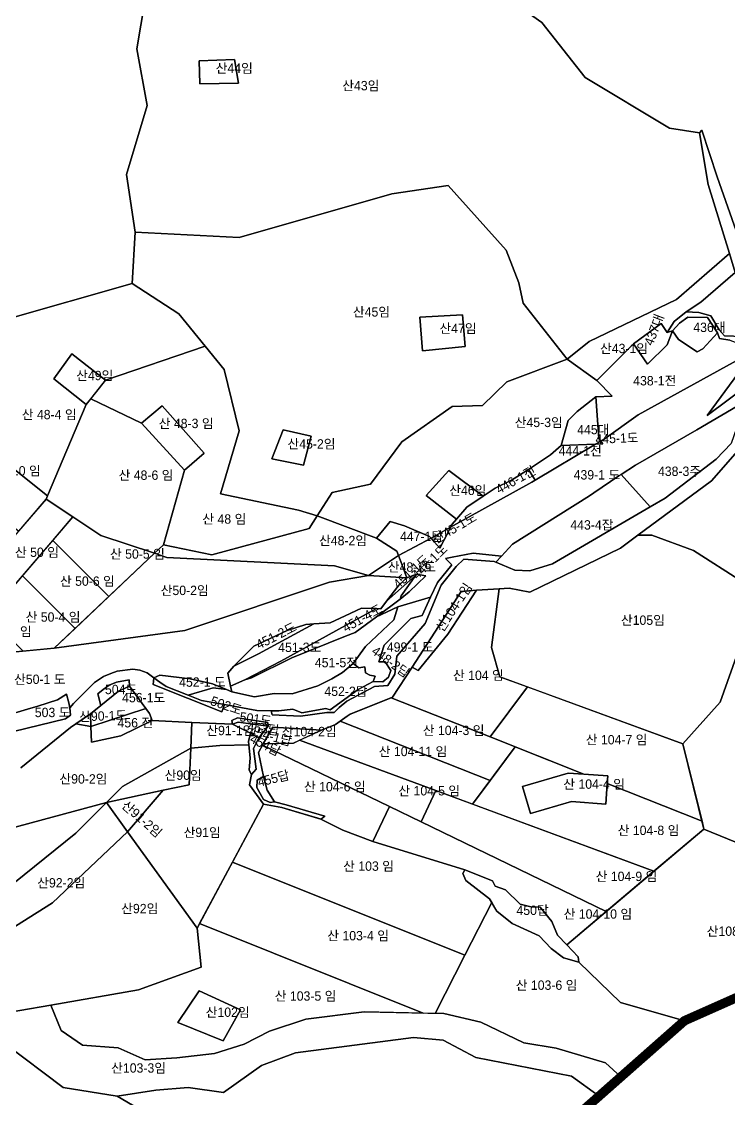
# Model space of a CAD drawing. Header units: metres. Extents: x 425810 to 429904, y 275710 to 280356.
# Drawn here: x 426706 to 427084, y 278268 to 278843 of the extents above; entities that cross this region are included whole.
import ezdxf

# ---------------------------------------------------------------- set-up
doc = ezdxf.new("R2010")
doc.units = ezdxf.units.M
doc.linetypes.add('boundary', pattern=[170, 150, -4, 4, -4, 4, -4])
for name, color, linetype in [('-00-경계_369-1 369 매입(20240430)', 7, 'Continuous'), ('00_지번', 6, 'Continuous'), ('00_지적', 6, 'Continuous')]:
    doc.layers.add(name, color=color, linetype=linetype)
doc.styles.get("Standard").update_dxf_attribs({"font": ''})
doc.styles.get('Standard').set_extended_font_data('Gulim')

msp = doc.modelspace()

# ---------------------------------------------------------------- linework, layer by layer
at = {"layer": '-00-경계_369-1 369 매입(20240430)', "color": 1, "linetype": 'boundary', "flags": 128}
msp.add_lwpolyline([(428568.2, 278277.68, 5, 5, -0.256621), (428516.85, 278290.67, 5, 5, 0), (428504.6, 278302.09, 5, 5, 0), (428496.1, 278302.15, 5, 5, 0), (428456.74, 278329.89, 5, 5, 0), (428428.08, 278337.92, 5, 5, 0), (428400.18, 278336.56, 5, 5, 0), (428393.52, 278342.44, 5, 5, 0), (428360.53, 278339.18, 5, 5, 0), (428354.62, 278333.91, 5, 5, 0), (428339.13, 278332.78, 5, 5, 0), (428328.67, 278336.03, 5, 5, 0), (428326.56, 278335.82, 5, 5, -0.1835), (428248, 278356.97, 5, 5, 0), (428217.51, 278379.09, 5, 5, 0), (428175.02, 278410.59, 5, 5, 0), (428156.03, 278422.22, 5, 5, 0), (428142.35, 278429.28, 5, 5, 0), (428040.45, 278481.59, 5, 5, 0), (427977.64, 278514.83, 5, 5, 0), (427941.57, 278533.23, 5, 5, 0), (427943.15, 278543.65, 5, 5, 0), (427944.74, 278554.21, 5, 5, 0), (427944.8, 278554.24, 5, 5, 0), (427949.67, 278585.84, 5, 5, 0), (427921.6, 278588.92, 5, 5, 0), (427848.94, 278616.01, 5, 5, 0), (427828.56, 278640.7, 5, 5, 0), (427798.74, 278646.62, 5, 5, 0), (427777.67, 278622.48, 5, 5, 0), (427733.55, 278606.06, 5, 5, 0), (427677.3, 278626.99, 5, 5, 0), (427610.58, 278626.99, 5, 5, 0), (427592.4, 278607.6, 5, 5, 0), (427587.84, 278607.71, 5, 5, 0), (427567.97, 278626.99, 5, 5, 0), (427514.13, 278626.99, 5, 5, 0), (427498.57, 278595.16, 5, 5, 0), (427334.49, 278598.47, 5, 5, 0), (427321.51, 278586.38, 5, 5, 0), (427300.15, 278581.28, 5, 5, 0), (427301.99, 278518.95, 5, 5, 0), (427297.86, 278481.07, 5, 5, 0), (427297.44, 278477.16, 5, 5, 0), (427251.4, 278493.07, 5, 5, 0), (427212.92, 278490, 5, 5, 0), (427192.22, 278480.9, 5, 5, 0), (427194.93, 278477.05, 5, 5, 0), (427190.75, 278468.73, 5, 5, 0), (427186.47, 278462.68, 5, 5, 0), (427174.5, 278461.44, 5, 5, 0), (427159.34, 278468.76, 5, 5, 0), (427160.1, 278470.27, 5, 5, 0), (427155.3, 278470.36, 5, 5, 0), (427145.4, 278471.68, 5, 5, 0), (427141.13, 278469.37, 5, 5, 0), (427135.91, 278471.57, 5, 5, 0), (427121.76, 278437.91, 5, 5, 0), (427126.64, 278389.66, 5, 5, 0), (427123.16, 278338.37, 5, 5, 0), (427104.57, 278330.11, 5, 5, 0), (427060.11, 278310.36, 5, 5, 0), (427026.19, 278280.45, 5, 5, 0), (427014.49, 278270.13, 5, 5, 0), (426953.95, 278216.78, 5, 5, 0), (426978.09, 278210.09, 5, 5, 0), (427020.13, 278179.51, 5, 5, 0), (427026.21, 278172.91, 5, 5, 0), (426987.7, 278121.75, 5, 5, 0), (427011.74, 277949.56, 5, 5, 0), (427009.57, 277929.72, 5, 5, 0), (427020.63, 277882.75, 5, 5, 0), (427004.12, 277845.38, 5, 5, 0), (427010.75, 277787.53, 5, 5, 0), (427000.04, 277733.77, 5, 5, 0), (426988.13, 277685.16, 5, 5, 0), (427071.78, 277618.58, 5, 5, 0), (427116.45, 277643.45, 5, 5, 0), (427176.44, 277639.2, 5, 5, 0), (427227.52, 277610.41, 5, 5, 0), (427276.41, 277572.48, 5, 5, 0), (427321.08, 277585.09, 5, 5, 0), (427330.23, 277571.3, 5, 5, 0), (427344, 277550.55, 5, 5, 0), (427365.09, 277566.33, 5, 5, 0), (427375.35, 277574.01, 5, 5, 0), (427398.27, 277600.7, 5, 5, 0), (427494.66, 277583.04, 5, 5, 0), (427544, 277627.17, 5, 5, 0), (427567.47, 277710.99, 5, 5, 0), (427554.42, 277765.36, 5, 5, 0), (427542.06, 277816.86, 5, 5, 0), (427541.14, 277820.68, 5, 5, 0), (427560.72, 277905.61, 5, 5, 0), (427645.9, 277978.09, 5, 5, 0), (427744.53, 278038.63, 5, 5, 0), (427769.87, 278054.19, 5, 5, 0), (427843.22, 278092.11, 5, 5, 0), (427863.42, 278107.41, 5, 5, 0), (427882.74, 278137.91, 5, 5, 0), (427883.96, 278166.41, 5, 5, 0), (427887.32, 278175.35, 5, 5, 0), (427911.39, 278196.86, 5, 5, 0), (427912.01, 278222.73, 5, 5, 0), (427957.75, 278215, 5, 5, 0), (428012.07, 277983.38, 5, 5, 0), (428096.94, 278017.94, 5, 5, 0), (428242.95, 277930.41, 5, 5, 0), (428306.39, 277955.36, 5, 5, 0), (428324.62, 277923.61, 5, 5, 0), (428355.58, 277903.46, 5, 5, 0), (428374.91, 277886.18, 5, 5, 0), (428418.94, 277906.25, 5, 5, 0), (428511.44, 277881.13, 5, 5, 0), (428538.77, 277857.59, 5, 5, 0), (428559.92, 277839.38, 5, 5, 0), (428636.97, 277806.59, 5, 5, 0), (428652.4, 277809.9, 5, 5, 0), (428668.37, 277830.72, 5, 5, 0), (428700.96, 277880.83, 5, 5, 0), (428728.31, 277913.69, 5, 5, 0), (428781.43, 277944.52, 5, 5, 0), (428812, 277973.66, 5, 5, 0), (428825.47, 278025.91, 5, 5, 0), (428800.16, 278143.76, 5, 5, 0), (428770.39, 278292, 5, 5, 0), (428769.49, 278303.13, 5, 5, 0), (428763.5, 278310.16, 5, 5, 0), (428768.71, 278316.82, 5, 5, 0), (428772.3, 278323.95, 5, 5, 0), (428772.95, 278326.25, 5, 5, 0), (428774.61, 278332.28, 5, 5, 0), (428774.99, 278335.62, 5, 5, 0), (428775.27, 278344.56, 5, 5, 0), (428773.29, 278344.11, 5, 5, 0), (428766.79, 278345.34, 5, 5, 0), (428765.8, 278348.33, 5, 5, 0), (428758.91, 278368.99, 5, 5, 0), (428750.66, 278369.36, 5, 5, -0.399832), (428717.94, 278316.64, 5, 5, 0), (428568.21, 278277.68, 5, 5, -0.000062), (428568.2, 278277.68, 0, 0, 0)], format="xyseb", dxfattribs=at)
at = {"layer": '00_지적', "linetype": 'Continuous', "flags": 128}
for points in [[(426754.29, 278939.2), (426784.99, 278929.92), (426767.91, 278828.67), (426773.32, 278798.57), (426762.42, 278761.69), (426766.95, 278730.91), (426765.32, 278703.54), (426698.01, 278684.29), (426608.84, 278713.15), (426603.61, 278732.01), (426581.31, 278762.57), (426557.61, 278795.05), (426577.22, 278811.62), (426564.32, 278837.78), (426754.29, 278939.2)], [(426784.99, 278929.92), (426834.22, 278915.05), (426871.56, 278897.43), (426930.6, 278880.48), (426983.98, 278842.84), (427007.14, 278813.44), (427052.1, 278786.39), (427068.1, 278783.86), (427072.75, 278756.41), (427084.04, 278719.66), (427055.84, 278695.08), (427009.25, 278672.6), (426997.51, 278663.17), (426973.95, 278693.12), (426971.76, 278703.97), (426964.87, 278721.33), (426933.92, 278755.93), (426903.92, 278751.32), (426822.39, 278728.13), (426766.95, 278730.91), (426762.42, 278761.69), (426773.32, 278798.57), (426767.91, 278828.67), (426784.99, 278929.92)], [(426801.4, 278810.06), (426822.04, 278810.5), (426819.96, 278822.99), (426801.04, 278822.41), (426801.4, 278810.06)], [(426801.4, 278810.06), (426801.04, 278822.41), (426819.96, 278822.99), (426822.04, 278810.5), (426801.4, 278810.06)], [(426765.32, 278703.54), (426766.95, 278730.91), (426822.39, 278728.13), (426903.92, 278751.32), (426933.92, 278755.93), (426964.87, 278721.33), (426971.76, 278703.97), (426973.95, 278693.12), (426997.51, 278663.17), (426965.34, 278651.12), (426952.31, 278638.44), (426936.1, 278638), (426909.21, 278619.17), (426892.52, 278596.54), (426872.08, 278592.05), (426864.11, 278579.6), (426854.06, 278582.74), (426812.48, 278591.43), (426822.52, 278625.07), (426814.43, 278657.72), (426790.24, 278687.32), (426765.32, 278703.54)], [(427084.04, 278719.66), (427087.17, 278709.47), (427068.85, 278693.58), (427061.05, 278688.5), (427054.51, 278683.24), (427050.9, 278677.5), (427047.66, 278682.19), (427032.82, 278671.45), (427013.36, 278651.8), (426997.51, 278663.17), (427009.25, 278672.6), (427055.84, 278695.08), (427084.04, 278719.66)], [(427087.17, 278709.47), (427096.95, 278692.25), (427093.17, 278679.74), (427095.3, 278672.4), (427086.31, 278675.44), (427081.5, 278675.57), (427078.61, 278678.82), (427074.06, 278686.35), (427067.8, 278688.12), (427061.05, 278688.5), (427068.85, 278693.58), (427087.17, 278709.47)], [(426765.32, 278703.54), (426790.24, 278687.32), (426804.32, 278670.09), (426751.16, 278652.04), (426733.23, 278666.11), (426723.61, 278652.65), (426740.86, 278638.99), (426720.23, 278590.3), (426667.03, 278632.6), (426680.66, 278651.59), (426698.01, 278684.29), (426765.32, 278703.54)], [(426920.31, 278667.65), (426943.08, 278669.88), (426941.58, 278686.86), (426918.84, 278685.68), (426920.31, 278667.65)], [(426920.31, 278667.65), (426918.84, 278685.68), (426941.58, 278686.86), (426943.08, 278669.88), (426920.31, 278667.65)], [(427053.66, 278678.4), (427057.42, 278682.39), (427061.86, 278685.59), (427072.41, 278685.38), (427077.65, 278677.27), (427069.91, 278668.8), (427066.88, 278667.18), (427056.91, 278673.75), (427053.66, 278678.4)], [(427077.65, 278677.27), (427078.73, 278674.19), (427084.23, 278673.43), (427092.76, 278670.22), (427091.22, 278664.36), (427035.43, 278633.46), (427017.26, 278620.56), (427015.35, 278619.51), (427014.33, 278620.86), (427012.69, 278643.15), (427021.44, 278643.44), (427013.36, 278651.8), (427032.82, 278671.45), (427040.4, 278660.46), (427050.82, 278670.91), (427053.66, 278678.4), (427056.91, 278673.75), (427066.88, 278667.18), (427069.91, 278668.8), (427077.65, 278677.27)], [(427050.9, 278677.5), (427053.66, 278678.4), (427050.82, 278670.91), (427040.4, 278660.46), (427032.82, 278671.45), (427047.66, 278682.19), (427050.9, 278677.5)], [(426740.86, 278638.99), (426723.61, 278652.65), (426733.23, 278666.11), (426751.16, 278652.04), (426740.86, 278638.99)], [(426751.16, 278652.04), (426804.32, 278670.09), (426814.43, 278657.72), (426822.52, 278625.07), (426812.48, 278591.43), (426854.06, 278582.74), (426864.11, 278579.6), (426859.87, 278572.98), (426807.8, 278558.77), (426782.04, 278564.18), (426793.32, 278604.02), (426803.72, 278613.11), (426781.35, 278638.33), (426770.39, 278629.06), (426743.23, 278641.99), (426751.16, 278652.04)], [(427109.21, 278660.23), (427106.03, 278657.97), (427095.34, 278650.37), (427072.21, 278633.18), (427089.05, 278656.05), (427089.22, 278656.73), (427100.84, 278666.37), (427109.21, 278660.23)], [(427013.36, 278651.8), (427021.44, 278643.44), (427012.69, 278643.15), (427002.8, 278635.25), (426998, 278630.48), (426994.32, 278617.23), (426988.59, 278612.22), (426976.92, 278604.28), (426967.82, 278598.7), (426959.07, 278594.42), (426952.64, 278590.12), (426934.34, 278603.77), (426922.26, 278590.45), (426938.45, 278577.9), (426936.07, 278575.12), (426935.31, 278573.66), (426924.9, 278567.72), (426924.88, 278567.74), (426924.05, 278568.7), (426910.73, 278574.26), (426903.04, 278576.65), (426895.71, 278567.65), (426864.11, 278579.6), (426872.08, 278592.05), (426892.52, 278596.54), (426909.21, 278619.17), (426936.1, 278638), (426952.31, 278638.44), (426965.34, 278651.12), (426997.51, 278663.17), (427013.36, 278651.8)], [(427066.65, 278625.57), (427109.65, 278650.68), (427115.73, 278655.4), (427120.18, 278652.1), (427122.54, 278649.51), (427112.2, 278643.35), (427097.6, 278629.49), (427087.79, 278626.46), (427084.91, 278618.27), (427076.99, 278609.95), (427049.75, 278589.05), (427041.82, 278584.52), (427026.26, 278601.75), (427033.89, 278606.67), (427066.65, 278625.57)], [(427012.69, 278643.15), (427014.33, 278620.86), (427015.35, 278619.51), (427012.57, 278617.86), (426994.32, 278617.23), (426998, 278630.48), (427002.8, 278635.25), (427012.69, 278643.15)], [(426748.72, 278569.11), (426719.52, 278588.62), (426720.23, 278590.3), (426740.86, 278638.99), (426743.23, 278641.99), (426770.39, 278629.06), (426793.32, 278604.02), (426782.04, 278564.18), (426777.27, 278559.67), (426748.72, 278569.11)], [(426781.35, 278638.33), (426803.72, 278613.11), (426793.32, 278604.02), (426770.39, 278629.06), (426781.35, 278638.33)], [(426720.23, 278590.3), (426719.52, 278588.62), (426704.8, 278571.46), (426652.81, 278612.8), (426667.03, 278632.6), (426720.23, 278590.3)], [(427035.18, 278569.27), (427074.4, 278598.26), (427095.76, 278622.62), (427096.39, 278621.8), (427101.69, 278623.04), (427116.83, 278627.96), (427120.29, 278625.97), (427120.29, 278625.97), (427121.08, 278625.51), (427125.25, 278617.08), (427122.48, 278589.85), (427121.4, 278578.05), (427119.39, 278556.32), (427119.39, 278556.28), (427119.6, 278552.77), (427091.08, 278544.4), (427064.8, 278561.19), (427042.63, 278569.32), (427035.18, 278569.27)], [(426856.77, 278606.62), (426860.88, 278622.07), (426845.85, 278625.44), (426839.83, 278609.98), (426856.77, 278606.62)], [(426856.77, 278606.62), (426839.83, 278609.98), (426845.85, 278625.44), (426860.88, 278622.07), (426856.77, 278606.62)], [(427012.57, 278617.86), (426980.39, 278598.7), (426976.92, 278604.28), (426988.59, 278612.22), (426994.32, 278617.23), (427012.57, 278617.86)], [(427016.49, 278617.99), (427012.57, 278617.86), (427015.35, 278619.51), (427016.49, 278617.99)], [(426952.64, 278590.12), (426943.93, 278584.3), (426938.45, 278577.9), (426922.26, 278590.45), (426934.34, 278603.77), (426952.64, 278590.12)], [(426980.39, 278598.7), (426978.69, 278597.68), (426935.31, 278573.66), (426936.07, 278575.12), (426938.45, 278577.9), (426943.93, 278584.3), (426952.64, 278590.12), (426959.07, 278594.42), (426967.82, 278598.7), (426976.92, 278604.28), (426980.39, 278598.7)], [(427026.26, 278601.75), (427041.82, 278584.52), (426989.6, 278554.04), (426977.58, 278550.24), (426969.52, 278550.64), (426959.5, 278554.87), (426962.39, 278558.1), (426968.26, 278564.6), (427009.45, 278590.36), (427011.67, 278591.95), (427025.01, 278600.91), (427026.26, 278601.75)], [(426688.41, 278526.27), (426676.37, 278538.33), (426719.52, 278588.62), (426733.79, 278579.09), (426688.41, 278526.27)], [(426748.72, 278569.11), (426777.27, 278559.67), (426752.9, 278536.64), (426723.01, 278566.55), (426733.79, 278579.09), (426748.72, 278569.11)], [(426864.11, 278579.6), (426895.71, 278567.65), (426906.59, 278560.83), (426907.46, 278558.53), (426891.42, 278547.83), (426873.35, 278552.9), (426783.78, 278557.51), (426777.27, 278559.67), (426782.04, 278564.18), (426807.8, 278558.77), (426859.87, 278572.98), (426864.11, 278579.6)], [(426924.9, 278567.72), (426907.46, 278558.53), (426906.59, 278560.83), (426895.71, 278567.65), (426903.04, 278576.65), (426910.73, 278574.26), (426924.05, 278568.7), (426924.88, 278567.74), (426924.9, 278567.72)], [(426935.31, 278573.66), (426933.54, 278570.26), (426929.46, 278562.42), (426926.73, 278565.6), (426924.9, 278567.72), (426935.31, 278573.66)], [(427035.18, 278569.27), (427042.63, 278569.32), (427064.8, 278561.19), (427091.08, 278544.4), (427089.87, 278510.35), (427079.08, 278480.18), (427059.17, 278458.08), (426961.56, 278493.86), (426957.09, 278509.33), (426961.26, 278540.76), (426966.49, 278541.12), (426977.63, 278539.02), (427025.89, 278562.41), (427035.18, 278569.27)], [(426752.9, 278536.64), (426734.92, 278519.64), (426706.85, 278547.73), (426723.01, 278566.55), (426752.9, 278536.64)], [(426891.42, 278547.83), (426870.69, 278544.26), (426793.5, 278518.42), (426723.66, 278509), (426777.27, 278559.67), (426783.78, 278557.51), (426873.35, 278552.9), (426891.42, 278547.83)], [(426962.39, 278558.1), (426959.5, 278554.87), (426958.53, 278555.28), (426942.34, 278556.47), (426938.2, 278552.58), (426930.18, 278542.67), (426921.71, 278522.29), (426906.59, 278504.71), (426905.53, 278495.25), (426901.77, 278489.11), (426894.66, 278488.57), (426879.99, 278480.72), (426875.86, 278477.49), (426873.2, 278474.69), (426869.19, 278474.74), (426855.23, 278472.8), (426840.02, 278473.56), (426839.52, 278475.68), (426843.69, 278475.56), (426851.04, 278476.45), (426855.97, 278474.5), (426868.73, 278476.86), (426870.96, 278476.26), (426886.02, 278487.08), (426894, 278491.27), (426899.18, 278491.17), (426902.17, 278493.63), (426903.43, 278497.17), (426900.31, 278501.85), (426897.03, 278501.76), (426899.87, 278510.62), (426914.14, 278524.86), (426920.05, 278526.52), (426924.6, 278536.3), (426928.24, 278544.07), (426935.9, 278553.55), (426933.52, 278555.98), (426932.57, 278556.95), (426936.03, 278557.58), (426947.38, 278559.73), (426962.39, 278558.1)], [(426909.25, 278553.8), (426911.95, 278546.65), (426891.42, 278547.83), (426907.46, 278558.53), (426909.25, 278553.8)], [(427119.6, 278552.77), (427125.16, 278542.83), (427133.73, 278534.09), (427133.93, 278524.18), (427134.22, 278507.08), (427140, 278486.2), (427134.17, 278482.8), (427133.52, 278480.25), (427135.91, 278471.57), (427121.76, 278437.91), (427126.64, 278389.66), (427070.48, 278412.57), (427059.17, 278458.08), (427079.08, 278480.18), (427089.87, 278510.35), (427091.08, 278544.4), (427119.6, 278552.77)], [(426734.92, 278519.64), (426723.66, 278509), (426707.19, 278507.48), (426688.41, 278526.27), (426706.85, 278547.73), (426734.92, 278519.64)], [(426908.38, 278535.13), (426895.66, 278525.78), (426884.29, 278517.42), (426879.28, 278515.49), (426850.49, 278503.97), (426829.01, 278493.25), (426825.49, 278492.11), (426844.73, 278502.05), (426879.17, 278521.1), (426895.67, 278530.16), (426898.09, 278530.09), (426901.13, 278534.07), (426916.67, 278547.99), (426908.97, 278536.99), (426908.38, 278535.13)], [(426917.08, 278548.57), (426916.67, 278547.99), (426901.13, 278534.07), (426907.87, 278542.93), (426911.95, 278546.65), (426917.08, 278548.57)], [(426917.08, 278548.57), (426922.1, 278547.56), (426913.19, 278539.16), (426908.38, 278535.13), (426908.97, 278536.99), (426916.67, 278547.99), (426917.08, 278548.57)], [(426903.55, 278482.64), (426904.26, 278482.93), (426914.71, 278499.01), (426917.93, 278497.22), (426933.72, 278516.49), (426949.16, 278539.92), (426961.26, 278540.76), (426957.09, 278509.33), (426961.56, 278493.86), (426976.22, 278488.49), (426956.33, 278461.69), (426903.55, 278482.64)], [(426949.16, 278539.92), (426933.72, 278516.49), (426917.93, 278497.22), (426914.71, 278499.01), (426940.89, 278539.35), (426949.16, 278539.92)], [(426707.19, 278507.48), (426682.23, 278505.17), (426663.56, 278523.41), (426676.37, 278538.33), (426707.19, 278507.48)], [(426924.6, 278536.3), (426920.05, 278526.52), (426914.14, 278524.86), (426899.87, 278510.62), (426897.03, 278501.76), (426900.31, 278501.85), (426903.43, 278497.17), (426902.17, 278493.63), (426899.18, 278491.17), (426894, 278491.27), (426895.08, 278494.21), (426892.2, 278494.61), (426889.84, 278495.97), (426889.58, 278499.16), (426886.29, 278498.61), (426883.31, 278500.97), (426889.8, 278509.9), (426904.9, 278524.09), (426907.09, 278531.03), (426924.6, 278536.3)], [(426895.67, 278530.16), (426879.17, 278521.1), (426844.73, 278502.05), (426825.49, 278492.11), (426817.87, 278488.88), (426816.33, 278495.65), (426819.7, 278499.46), (426832.73, 278505.99), (426862.35, 278521.98), (426871.06, 278522.49), (426879.06, 278526.23), (426887.65, 278530.4), (426895.67, 278530.16)], [(426907.09, 278531.03), (426904.9, 278524.09), (426889.8, 278509.9), (426883.31, 278500.97), (426877.53, 278496.13), (426871.93, 278492.7), (426864.46, 278488.97), (426850.77, 278484.7), (426841.2, 278484.9), (426830.66, 278483.18), (426818.57, 278485.83), (426817.87, 278488.88), (426825.49, 278492.11), (426829.01, 278493.25), (426850.49, 278503.97), (426879.28, 278515.49), (426884.29, 278517.42), (426895.66, 278525.78), (426907.09, 278531.03)], [(426862.35, 278521.98), (426832.73, 278505.99), (426819.7, 278499.46), (426830.27, 278510.21), (426848.12, 278518.55), (426857.96, 278521.62), (426862.35, 278521.98)], [(426883.31, 278500.97), (426886.29, 278498.61), (426889.58, 278499.16), (426889.84, 278495.97), (426892.2, 278494.61), (426895.08, 278494.21), (426894, 278491.27), (426886.02, 278487.08), (426870.96, 278476.26), (426868.73, 278476.86), (426855.97, 278474.5), (426851.04, 278476.45), (426843.69, 278475.56), (426839.52, 278475.68), (426831.8, 278475.9), (426814.56, 278478.93), (426802.37, 278481.07), (426795.25, 278483.91), (426808.58, 278487.92), (426815.77, 278486.97), (426818.57, 278485.83), (426830.66, 278483.18), (426841.2, 278484.9), (426850.77, 278484.7), (426864.46, 278488.97), (426871.93, 278492.7), (426877.53, 278496.13), (426883.31, 278500.97)], [(426780.07, 278494.64), (426796.34, 278492.69), (426808.24, 278490.07), (426815.77, 278486.97), (426808.58, 278487.92), (426795.25, 278483.91), (426783.44, 278488.63), (426780.16, 278490.94), (426776.98, 278493.18), (426780.07, 278494.64)], [(426763.89, 278488.73), (426772.63, 278476.87), (426743.4, 278467.36), (426743.11, 278474.1), (426748.73, 278478.56), (426758.16, 278486.06), (426763.89, 278488.73)], [(426763.89, 278488.73), (426758.16, 278486.06), (426748.73, 278478.56), (426746.97, 278484.63), (426749.89, 278487.05), (426753.12, 278489.27), (426757.09, 278490.84), (426763.74, 278492.14), (426763.89, 278488.73)], [(426776.98, 278493.18), (426780.16, 278490.94), (426783.44, 278488.63), (426795.25, 278483.91), (426802.37, 278481.07), (426814.56, 278478.93), (426813.26, 278475.05), (426776.59, 278489.6), (426776.98, 278493.18)], [(426956.33, 278461.69), (426976.22, 278488.49), (427059.17, 278458.08), (427069.43, 278416.82), (427018.86, 278436.88), (427019.15, 278440.89), (427006.35, 278441.84), (426956.33, 278461.69)], [(426730.35, 278484.61), (426731.51, 278479.9), (426732.18, 278477.2), (426732.44, 278473.39), (426729.87, 278471.32), (426680.63, 278459.46), (426678.32, 278462.1), (426696.09, 278467.96), (426699.26, 278469), (426697.93, 278472.28), (426697.62, 278473.05), (426709.54, 278476.48), (426715.11, 278478.08), (426725.48, 278481.51), (426730.35, 278484.61)], [(426876.41, 278470.13), (426880.16, 278472.8), (426881.68, 278473.83), (426903.55, 278482.64), (426956.33, 278461.69), (426969.78, 278456.36), (426956.38, 278438.4), (426876.41, 278470.13)], [(426772.63, 278476.87), (426774.62, 278474.17), (426776.02, 278470.41), (426759.27, 278462.3), (426743.75, 278458.9), (426743.4, 278467.36), (426772.63, 278476.87)], [(426743.11, 278474.1), (426743.4, 278467.36), (426735.33, 278468.71), (426743.11, 278474.1)], [(426818.82, 278468.48), (426818.6, 278470.54), (426821.5, 278471.91), (426837.79, 278469.47), (426837.94, 278467.43), (426821.97, 278469.57), (426818.82, 278468.48)], [(426818.82, 278468.48), (426828.56, 278463.79), (426828.19, 278462.37), (426827.38, 278459.31), (426827.58, 278457.57), (426812.08, 278457.22), (426796.6, 278455.71), (426797.13, 278469.46), (426818.82, 278468.48)], [(426837.94, 278467.43), (426832.89, 278461.15), (426830.59, 278462.55), (426828.56, 278463.79), (426818.82, 278468.48), (426821.97, 278469.57), (426837.94, 278467.43)], [(426835.31, 278457.97), (426840.41, 278466.92), (426866.32, 278465.38), (426851.38, 278458.44), (426835.31, 278457.97)], [(426854.74, 278460), (426866.32, 278465.38), (426873.91, 278468.35), (426876.41, 278470.13), (426956.38, 278438.4), (426947.01, 278425.84), (426927.47, 278433.08), (426854.74, 278460)], [(426828.19, 278462.37), (426830.59, 278462.55), (426832.89, 278461.15), (426830.05, 278455.56), (426831.48, 278444.48), (426829.01, 278441.68), (426827.83, 278443.95), (426828.41, 278450.51), (426827.58, 278457.57), (426827.38, 278459.31), (426828.19, 278462.37)], [(426828.56, 278463.79), (426830.59, 278462.55), (426828.19, 278462.37), (426828.56, 278463.79)], [(426927.47, 278433.08), (426919.51, 278416.48), (426902.67, 278424.63), (426834.98, 278457.4), (426835.31, 278457.97), (426851.38, 278458.44), (426854.74, 278460), (426927.47, 278433.08)], [(426796.6, 278455.71), (426795.86, 278436.22), (426781.97, 278433.24), (426751.67, 278426.74), (426760.15, 278435.19), (426796.6, 278455.71)], [(426827.58, 278457.57), (426828.41, 278450.51), (426827.83, 278443.95), (426829.01, 278441.68), (426828.05, 278436.22), (426835.52, 278425.77), (426799.97, 278359.7), (426762.89, 278411.17), (426781.97, 278433.24), (426795.86, 278436.22), (426796.6, 278455.71), (426812.08, 278457.22), (426827.58, 278457.57)], [(426902.67, 278424.63), (426902.67, 278424.63), (426893.77, 278405.96), (426877.69, 278412.01), (426866.12, 278417.78), (426868.18, 278419.5), (426847.52, 278425.57), (426841.31, 278427.16), (426837.32, 278433.32), (426835.45, 278440.65), (426832.69, 278453.38), (426834.98, 278457.4), (426902.67, 278424.63)], [(426969.78, 278456.36), (427006.35, 278441.84), (426998.08, 278442.46), (426973.69, 278435.35), (426977.89, 278420.94), (426999.77, 278427.32), (427018.04, 278425.92), (427018.86, 278436.88), (427069.43, 278416.82), (427070.48, 278412.57), (427043.74, 278390.03), (426947.01, 278425.84), (426969.78, 278456.36)], [(426998.08, 278442.46), (427006.35, 278441.84), (427019.15, 278440.89), (427018.86, 278436.88), (427018.04, 278425.92), (426999.77, 278427.32), (426977.89, 278420.94), (426973.69, 278435.35), (426998.08, 278442.46)], [(426835.45, 278440.65), (426837.32, 278433.32), (426841.31, 278427.16), (426839.01, 278426.74), (426835.48, 278428.4), (426831.96, 278434.78), (426832.08, 278438.62), (426835.45, 278440.65)], [(426781.97, 278433.24), (426762.89, 278411.17), (426751.67, 278426.74), (426781.97, 278433.24)], [(426927.47, 278433.08), (427043.74, 278390.03), (427018.35, 278368.64), (426919.51, 278416.48), (426927.47, 278433.08)], [(426647.34, 278387.43), (426675.81, 278406.25), (426751.67, 278426.74), (426735.27, 278410.4), (426685.59, 278370.35), (426664.28, 278356.34), (426657.23, 278351.7), (426636.82, 278376.82), (426647.34, 278387.43)], [(426762.89, 278411.17), (426722.94, 278373.19), (426694.68, 278355.69), (426664.28, 278356.34), (426685.59, 278370.35), (426735.27, 278410.4), (426751.67, 278426.74), (426762.89, 278411.17)], [(426818.92, 278394.92), (426835.52, 278425.77), (426845.28, 278424.02), (426866.01, 278417.84), (426877.69, 278412.01), (426893.77, 278405.96), (426942.92, 278390.77), (426941.84, 278388.94), (426943.46, 278385.22), (426956.05, 278375.4), (426957.29, 278373.32), (426942.93, 278345.31), (426818.92, 278394.92)], [(426893.77, 278405.96), (426902.67, 278424.63), (426902.67, 278424.63), (426919.51, 278416.48), (427018.35, 278368.64), (426997.23, 278350.84), (426992.3, 278355.99), (426989.38, 278363.33), (426983.11, 278370.98), (426978.1, 278371.07), (426972.43, 278372.58), (426964.61, 278380.22), (426959.05, 278382.15), (426957.71, 278384.94), (426942.92, 278390.77), (426893.77, 278405.96)], [(426799.97, 278359.7), (426802.21, 278338.97), (426768.68, 278326.83), (426721.91, 278318.68), (426688.77, 278312.9), (426657.23, 278351.7), (426664.28, 278356.34), (426694.68, 278355.69), (426722.94, 278373.19), (426762.89, 278411.17), (426799.97, 278359.7)], [(427070.48, 278412.57), (427126.64, 278389.66), (427123.16, 278338.37), (427060.11, 278310.36), (427025.88, 278320.01), (427003.65, 278341.66), (427003.38, 278344.43), (426997.23, 278350.84), (427070.48, 278412.57)], [(426927, 278314.24), (426920.72, 278314.37), (426801.3, 278362.19), (426818.92, 278394.92), (426942.93, 278345.31), (426927, 278314.24)], [(426997.23, 278350.84), (427003.38, 278344.43), (427003.65, 278341.66), (426995.47, 278343.97), (426988.92, 278348.86), (426982.52, 278355.6), (426968.1, 278362.24), (426959.98, 278368.78), (426956.05, 278375.4), (426943.46, 278385.22), (426941.84, 278388.94), (426942.92, 278390.77), (426957.71, 278384.94), (426959.05, 278382.15), (426964.61, 278380.22), (426972.43, 278372.58), (426978.1, 278371.07), (426983.11, 278370.98), (426989.38, 278363.33), (426992.3, 278355.99), (426997.23, 278350.84)], [(426927, 278314.24), (426942.93, 278345.31), (426957.29, 278373.32), (426959.98, 278368.78), (426968.1, 278362.24), (426982.52, 278355.6), (426988.92, 278348.86), (426995.47, 278343.97), (427003.65, 278341.66), (427025.88, 278320.01), (427060.11, 278310.36), (427026.19, 278280.45), (427017.87, 278287.96), (426991.53, 278295.71), (426974.42, 278298.58), (426951.39, 278309.57), (426931.68, 278314.14), (426927, 278314.24)], [(426768.68, 278326.83), (426802.21, 278338.97), (426799.97, 278359.7), (426801.25, 278362.21), (426920.72, 278314.37), (426889.09, 278315.06), (426858.09, 278311.14), (426838.73, 278304.86), (426825.19, 278297.82), (426809.36, 278292.79), (426789.23, 278290.49), (426772.35, 278289.54), (426757.88, 278295.89), (426738.81, 278297.39), (426727.46, 278305.19), (426721.91, 278318.68), (426768.68, 278326.83)], [(427060.11, 278310.36), (427123.16, 278338.37), (427192.28, 278300.86), (427174.66, 278259.98), (427186.71, 278204.92), (427150.82, 278169.55), (427140.31, 278124.7), (427083.65, 278110.49), (427026.21, 278172.91), (427020.13, 278179.51), (426978.09, 278210.09), (426953.95, 278216.78), (427014.49, 278270.13), (427026.19, 278280.45), (427060.11, 278310.36)], [(426823.19, 278316.22), (426801.05, 278326.24), (426789.65, 278309.48), (426813.97, 278299.67), (426823.19, 278316.22)], [(426813.97, 278299.67), (426789.65, 278309.48), (426801.05, 278326.24), (426823.19, 278316.22), (426813.97, 278299.67)], [(427014.49, 278270.13), (426953.95, 278216.78), (426906.72, 278229.64), (426854.8, 278220.09), (426852.16, 278229.44), (426837.94, 278225.23), (426834.23, 278216.94), (426812.56, 278211.72), (426788.86, 278251.68), (426757.39, 278270.11), (426778.02, 278273.38), (426795.22, 278274.66), (426814.09, 278272.14), (426834.45, 278286.52), (426852.46, 278293.22), (426915.4, 278301.44), (426931.27, 278300.03), (426948.66, 278290.67), (426999.78, 278280.74), (427014.49, 278270.13)]]:
    msp.add_lwpolyline(points, close=True, dxfattribs=at)
for points in [[(427113.79, 278882.04), (427124.72, 278825.14), (427146.67, 278788.61), (427143, 278785.95), (427127.7, 278768.79), (427120.35, 278748.34), (427109.04, 278741.3), (427093.4, 278741.5), (427089.9, 278725.06), (427077.56, 278760.39), (427069.41, 278785.27), (427068.1, 278783.86), (427052.1, 278786.39), (427007.14, 278813.44), (426983.98, 278842.84), (426930.6, 278880.48)], [(427087.17, 278709.47), (427084.04, 278719.66), (427072.75, 278756.41), (427068.1, 278783.86), (427069.41, 278785.27), (427077.56, 278760.39), (427089.9, 278725.06)], [(427084.23, 278673.43), (427078.73, 278674.19), (427077.65, 278677.27), (427072.41, 278685.38), (427061.86, 278685.59), (427057.42, 278682.39), (427053.66, 278678.4), (427050.9, 278677.5), (427054.51, 278683.24), (427061.05, 278688.5), (427067.8, 278688.12), (427074.06, 278686.35), (427078.61, 278678.82), (427081.5, 278675.57), (427086.31, 278675.44)], [(427109.65, 278650.68), (427066.65, 278625.57), (427033.89, 278606.67), (427026.26, 278601.75), (427025.01, 278600.91), (427011.67, 278591.95), (427009.45, 278590.36), (426968.26, 278564.6), (426962.39, 278558.1), (426947.38, 278559.73), (426936.03, 278557.58), (426932.57, 278556.95), (426933.52, 278555.98), (426935.9, 278553.55), (426928.24, 278544.07), (426924.6, 278536.3), (426907.09, 278531.03), (426895.66, 278525.78), (426908.38, 278535.13), (426913.19, 278539.16), (426922.1, 278547.56), (426917.08, 278548.57), (426911.95, 278546.65), (426909.25, 278553.8), (426907.46, 278558.53), (426924.9, 278567.72), (426926.73, 278565.6), (426929.46, 278562.42), (426933.54, 278570.26), (426935.31, 278573.66), (426978.69, 278597.68), (426980.39, 278598.7), (427012.57, 278617.86), (427016.49, 278617.99), (427015.35, 278619.51), (427017.26, 278620.56), (427035.43, 278633.46), (427091.22, 278664.36)], [(427089.05, 278656.05), (427072.21, 278633.18), (427095.34, 278650.37)], [(427095.76, 278622.62), (427074.4, 278598.26), (427035.18, 278569.27), (427025.89, 278562.41), (426977.63, 278539.02), (426966.49, 278541.12), (426961.26, 278540.76), (426949.16, 278539.92), (426940.89, 278539.35), (426914.71, 278499.01), (426904.26, 278482.93), (426881.68, 278473.83), (426880.16, 278472.8), (426873.91, 278468.35), (426866.32, 278465.38), (426840.41, 278466.92), (426835.31, 278457.97), (426832.69, 278453.38), (426835.45, 278440.65), (426832.08, 278438.62), (426831.96, 278434.78), (426835.48, 278428.4), (426839.01, 278426.74), (426841.31, 278427.16), (426847.52, 278425.57), (426868.18, 278419.5), (426866.15, 278417.8), (426845.28, 278424.02), (426835.52, 278425.77), (426828.05, 278436.22), (426829.01, 278441.68), (426831.48, 278444.48), (426830.05, 278455.56), (426832.89, 278461.15), (426837.94, 278467.43), (426837.79, 278469.47), (426821.5, 278471.91), (426818.6, 278470.54), (426818.82, 278468.48), (426797.13, 278469.46), (426776.02, 278470.41), (426774.62, 278474.17), (426772.63, 278476.87), (426763.89, 278488.73), (426763.74, 278492.14), (426757.09, 278490.84), (426753.12, 278489.27), (426749.89, 278487.05), (426746.97, 278484.63), (426748.73, 278478.56), (426743.11, 278474.1), (426735.33, 278468.71), (426732.38, 278466.67), (426705.91, 278445.26)], [(426680.63, 278459.46), (426729.87, 278471.32), (426732.44, 278473.39), (426732.18, 278477.2), (426734.15, 278479.47), (426745.19, 278490.72), (426750.12, 278493.92), (426753.91, 278495.59), (426757.4, 278496.78), (426765.73, 278497.88), (426769.38, 278497.39), (426773.41, 278495.94), (426776.98, 278493.18), (426776.59, 278489.6), (426813.26, 278475.05), (426814.56, 278478.93), (426831.8, 278475.9), (426839.52, 278475.68), (426840.02, 278473.56), (426855.23, 278472.8), (426869.19, 278474.74), (426873.2, 278474.69), (426875.86, 278477.49), (426879.99, 278480.72), (426894.66, 278488.57), (426901.77, 278489.11), (426905.53, 278495.25), (426906.59, 278504.71), (426921.71, 278522.29), (426930.18, 278542.67), (426938.2, 278552.58), (426942.34, 278556.47), (426958.53, 278555.28), (426959.5, 278554.87), (426969.52, 278550.64), (426977.58, 278550.24), (426989.6, 278554.04), (427041.82, 278584.52), (427049.75, 278589.05), (427076.99, 278609.95), (427084.91, 278618.27)], [(426682.23, 278505.17), (426723.66, 278509), (426793.5, 278518.42), (426870.69, 278544.26), (426891.42, 278547.83), (426891.42, 278547.83), (426911.95, 278546.65), (426907.87, 278542.93), (426901.13, 278534.07), (426898.09, 278530.09), (426895.67, 278530.16), (426887.65, 278530.4), (426879.06, 278526.23), (426871.06, 278522.49), (426862.35, 278521.98), (426857.96, 278521.62), (426848.12, 278518.55), (426830.27, 278510.21), (426819.7, 278499.46), (426816.33, 278495.65), (426817.87, 278488.88), (426818.57, 278485.83), (426815.77, 278486.97), (426808.24, 278490.07), (426796.34, 278492.69), (426780.07, 278494.64), (426776.98, 278493.18), (426773.41, 278495.94), (426769.38, 278497.39), (426765.73, 278497.88), (426757.4, 278496.78), (426753.91, 278495.59), (426750.12, 278493.92), (426745.19, 278490.72), (426734.15, 278479.47), (426732.18, 278477.2), (426731.51, 278479.9), (426730.35, 278484.61), (426725.48, 278481.51), (426715.11, 278478.08), (426709.54, 278476.48), (426697.62, 278473.05)], [(426705.91, 278445.26), (426732.38, 278466.67), (426735.33, 278468.71), (426743.4, 278467.36), (426743.75, 278458.9), (426759.27, 278462.3), (426776.02, 278470.41), (426797.13, 278469.46), (426797.13, 278469.46), (426796.6, 278455.71), (426760.15, 278435.19), (426751.67, 278426.74), (426675.81, 278406.25)], [(426688.77, 278312.9), (426721.91, 278318.68), (426727.46, 278305.19), (426738.81, 278297.39), (426757.88, 278295.89), (426772.35, 278289.54), (426789.23, 278290.49), (426809.36, 278292.79), (426825.19, 278297.82), (426838.73, 278304.86), (426858.09, 278311.14), (426889.09, 278315.06), (426931.68, 278314.14), (426951.39, 278309.57), (426974.42, 278298.58), (426991.53, 278295.71), (427017.87, 278287.96), (427026.19, 278280.45), (427014.49, 278270.13), (426999.78, 278280.74), (426948.66, 278290.67), (426931.27, 278300.03), (426915.4, 278301.44), (426852.46, 278293.22), (426834.45, 278286.52), (426814.09, 278272.14), (426795.22, 278274.66), (426778.02, 278273.38), (426757.39, 278270.11), (426728.49, 278274.8), (426697.42, 278298.27)], [(426697.42, 278298.27), (426728.49, 278274.8), (426757.39, 278270.11), (426788.86, 278251.68), (426812.56, 278211.72), (426834.23, 278216.94), (426838.26, 278211.76), (426850.69, 278212.76), (426854.49, 278215.04), (426854.8, 278220.09), (426906.72, 278229.64), (426953.95, 278216.78), (426978.09, 278210.09), (427020.13, 278179.51), (427026.21, 278172.91), (426987.7, 278121.75), (427011.74, 277949.56), (427009.57, 277929.72), (427020.63, 277882.75)]]:
    msp.add_lwpolyline(points, dxfattribs=at)

# ---------------------------------------------------------------- texts
at = {"layer": '00_지번'}
for s, p in [('산44임', (426809.92, 278815.92)), ('산43임', (426877.46, 278806.6)), ('산45임', (426883.17, 278685.91)), ('436대', (427064.78, 278677.69)), ('산47임', (426929.33, 278677.13)), ('산43-1임', (427015.01, 278666.42)), ('산49임', (426735.49, 278652)), ('438-1전', (427032.71, 278649.21)), ('산 48-4 임', (426706.46, 278631.16)), ('산 48-3 임', (426779.54, 278626.44)), ('산45-3임', (426969.5, 278626.99)), ('445대', (427002.84, 278623.14)), ('산45-2임', (426848.24, 278615.5)), ('444-1전', (426992.95, 278611.82)), ('산 48-10 임', (426683.67, 278601.18)), ('산 48-6 임', (426758.13, 278598.85)), ('439-1 도', (427000.94, 278599.02)), ('438-3주', (427045.93, 278600.92)), ('산46임', (426934.55, 278590.73)), ('산 48 임', (426802.82, 278575.45)), ('443-4잡', (426999.18, 278572.31)), ('산48-2임', (426865.09, 278563.95)), ('447-1답', (426908.31, 278566.2)), ('산 50 임', (426702.83, 278557.73)), ('산 50-5 임', (426753.54, 278556.79)), ('산48-1도', (426901.79, 278549.84)), ('산 50-6 임', (426726.83, 278542.32)), ('산50-2임', (426780.58, 278537.38)), ('산 50-4 임', (426708.53, 278523.18)), ('산105임', (427026.16, 278521.5)), ('산 50-3 임', (426682.47, 278515.45)), ('451-3도', (426843.29, 278507.03)), ('499-1 도', (426901.26, 278507.15)), ('451-5전', (426862.86, 278498.87)), ('산50-1 도', (426702.36, 278489.97)), ('452-1 도', (426790.46, 278488.48)), ('산 104 임', (426936.56, 278492.1)), ('504도', (426750.86, 278484.52)), ('452-2답', (426867.95, 278483.55)), ('456-1도', (426760.02, 278480.19)), ('503 도', (426713.43, 278472.28)), ('456 전', (426757.56, 278466.8)), ('산91-1임', (426804.93, 278462.65)), ('산104-2임', (426845.25, 278462.09)), ('산 104-3 임', (426920.45, 278462.72)), ('산 104-7 임', (427007.41, 278457.74)), ('산 104-11 임', (426896.94, 278451.48)), ('산90-2임', (426726.55, 278436.82)), ('산90임', (426782.69, 278438.81)), ('산 104-6 임', (426857.04, 278432.67)), ('산 104-5 임', (426907.41, 278430.51)), ('산 104-4 임', (426995.39, 278434.05)), ('산91임', (426792.81, 278408.3)), ('산 104-8 임', (427024.43, 278409.39)), ('산 103 임', (426877.95, 278390.32)), ('산 104-9 임', (427012.68, 278384.84)), ('산92-2임', (426714.7, 278381.41)), ('산92임', (426759.51, 278367.65)), ('450답', (426970.43, 278366.75)), ('산 104-10 임', (426995.6, 278364.78)), ('산108임', (427071.93, 278355.61)), ('산 103-4 임', (426869.47, 278353.22)), ('산 103-6 임', (426970.03, 278326.82)), ('산 103-5 임', (426841.44, 278321.03)), ('산102임', (426804.6, 278312.39)), ('산103-3임', (426754.16, 278282.64))]:
    msp.add_text(s, height=5, dxfattribs=at).set_placement(p)
for s, rotation, p in [('437대', 69, (427043.04, 278670)), ('445-1도', 2, (427012.67, 278618.11)), ('446-1전', 29, (426961.15, 278591.16)), ('산45-1도', 30, (426927.5, 278564.65)), ('448-1도', 44, (426917.57, 278545.38)), ('451-1도', 42, (426907.43, 278540.41)), ('산104-1임', 57, (426931.07, 278517.19)), ('451-4도', 29, (426879.37, 278517.36)), ('451-2도', 27, (426833.08, 278508.31)), ('448-2답', 324, (426892.61, 278506.5)), ('502도', 341, (426806.68, 278478.92)), ('산90-1도', 2, (426737.18, 278469.99)), ('501도', 352, (426822.46, 278470.1)), ('453답', 352, (426826.63, 278464.99)), ('454-1답', 345, (426827.55, 278462.76)), ('454답', 333, (426827.71, 278459.11)), ('455답', 14, (426833.02, 278435.07)), ('산91-2임', 319, (426759.31, 278424.52))]:
    msp.add_text(s, height=5, rotation=rotation, dxfattribs=at).set_placement(p)

doc.saveas('drawing.dxf')
